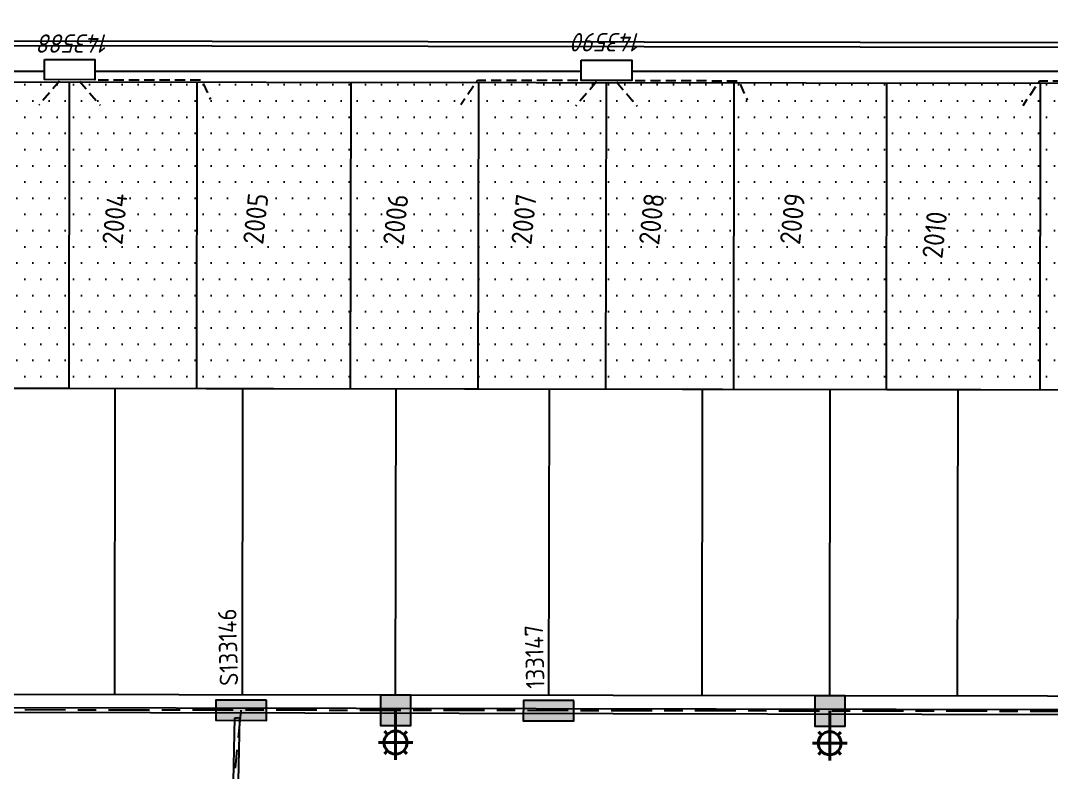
# Model space of a CAD drawing. Extents: x 294483 to 298733, y 6233899 to 6239242.
# Drawn here: x 296360.4 to 296461.3, y 6236407.4 to 6236481 of the extents above; entities that cross this region are included whole.
import ezdxf
from ezdxf.enums import TextEntityAlignment as Align

# ---------------------------------------------------------------- set-up
doc = ezdxf.new("R2010")
doc.units = 0
for name, pattern in [('Cable Exist UG', [8.2, 4, -1.2, 1.8, -1.2]), ('DASHED', [0.75, 0.5, -0.25]), ('Trench-Service', [1.5, 1, -0.5])]:
    doc.linetypes.add(name, pattern=pattern)
for name, color, linetype in [('_User_LV_Exist', 7, 'Continuous'), ('Duct_SP_EXT', 7, 'Continuous'), ('Equip_LV_EXT', 7, 'Continuous'), ('Equip_SP_SL_EXT', 7, 'Continuous'), ('Mains_LV_NEW_T84', 2, 'Continuous'), ('Notes', 7, 'Continuous'), ('Services_SP_NEW_UG', 2, 'Trench-Service'), ('SupportsUG_SP_LV_NEW', 2, 'Continuous'), ('SupportsUG_SP_LV_SL_EXT', 7, 'Continuous'), ('Trench_SP_NEW', 2, 'Continuous'), ('UG_Details_SP_MISC', 7, 'Continuous')]:
    doc.layers.add(name, color=color, linetype=linetype)
doc.layers.add('Cadastre Land Parcels_SP_EXT', color=9, linetype='Continuous', lineweight=5)
doc.styles.add('COLUMN_LABEL', font='arial.ttf')
doc.styles.add('iecARIAL', font='arial.ttf', dxfattribs={"height": 2})
doc.styles.add('ieISOCP', font='isocp.shx')
doc.styles.add('POLE_LABEL', font='arial.ttf')
doc.styles.get("Standard").update_dxf_attribs({"font": 'isocp.shx'})
doc.linetypes.add('Cable New UG', pattern='A,7,-0.25,["x",Standard,S=2,R=0,X=0.2,Y=-0.8],-2.1', length=9.35)

# ---------------------------------------------------------------- blocks, each defined once
blk = doc.blocks.new('PILLAR_NEW')
for tag, height, flags, p in [('ASSET_NUM', 2.5, 8, (2, 4)), ('STREET_CODE', 0.2, 9, (1.5, 2)), ('OWNED_BY', 0.2, 9, (1.5, 1.8))]:
    blk.add_attdef(tag, text='', height=height, dxfattribs=dict(flags=flags)).set_placement(p, align=Align.MIDDLE_LEFT)
blk.add_wipeout([(-2.47, 0.99), (2.47, 0.99), (2.47, -0.99), (-2.47, -0.99)])
at = {"lineweight": -3}
blk.add_lwpolyline([(-2.47, 0.99), (2.47, 0.99), (2.47, -0.99), (-2.47, -0.99)], close=True, dxfattribs=at)
for tag, flags, p in [('STATE', 9, (1.5, 1.2)), ('SUPPORT_TYPE', 9, (1.5, 1)), ('OPERATED_BY', 9, (1.5, 1.6)), ('MAINTAINED_BY', 9, (1.5, 1.4)), ('SUBURB', 9, (1.5, 0.2)), ('STREETNAME', 9, (1.5, 0)), ('USAGE', 9, (1.5, 0.8)), ('LEGEND', 9, (1.5, 0.6)), ('PARENT', 9, (1.5, 0.4)), ('Z', 1, (1.5, -0.6)), ('LOCATION', 9, (1.5, -0.2)), ('NOTES', 9, (1.5, -0.4))]:
    blk.add_attdef(tag, text='', height=0.2, dxfattribs=dict(flags=flags)).set_placement(p, align=Align.MIDDLE_LEFT)
blk = doc.blocks.new('*U152')
blk.add_hatch(color=256).paths.add_polyline_path([(-2.475, 0.99), (-2.475, -0.99), (2.475, -0.99), (2.475, 0.99)])
blk.add_lwpolyline([(-2.475, -0.99), (2.475, -0.99), (2.475, 0.99), (-2.475, 0.99)], close=True)
at = {"style": 'iecARIAL', "flags": 8}
blk.add_attdef('ASSET_NUM', (1.5, 3.5), '', height=2.5, dxfattribs=at)
for tag, p, flags in [('OWNED_BY', (0, -0.2), 9), ('STATE', (0, -0.4), 9), ('SUPPORT_TYPE', (0, -0.6), 9), ('USAGE', (0, -0.8), 9), ('LEGEND', (0, -1), 9), ('LOCATION', (0, -1.2), 9), ('STREETNAME', (0, -1.8), 9), ('SUBURB', (0, -2), 1), ('NOTES', (0, -1.4), 9), ('PARENT', (0, -1.6), 9)]:
    blk.add_attdef(tag, p, '', height=0.2, dxfattribs=dict(flags=flags))
blk = doc.blocks.new('COLUMN_EXT')
blk.add_hatch(color=256).paths.add_polyline_path([(-1.49, 1.48), (-1.49, -1.49), (1.48, -1.49), (1.48, 1.48)])
blk.add_lwpolyline([(-1.49, -1.49), (1.48, -1.49), (1.48, 1.48), (-1.49, 1.48)], close=True)
for tag, height, style, flags, p in [('ASSET_NUM', 2.5, 'COLUMN_LABEL', 8, (2, 2)), ('STRUCTURE_PLANT_NUMBER', 0.2, 'POLE_LABEL', 9, (1.81, 0.03)), ('STREET_CODE', 0.2, 'COLUMN_LABEL', 9, (1.81, -0.2))]:
    blk.add_attdef(tag, text='', height=height, dxfattribs=dict(style=style, flags=flags)).set_placement(p, align=Align.MIDDLE_LEFT)
at = {"flags": 9}
for tag, p in [('COLUMN_TYPE', (1.81, -0.4)), ('OWNED_BY', (1.81, -0.6)), ('STATE', (1.81, -0.8)), ('USAGE', (1.81, -1)), ('LEGEND', (1.81, -1.2)), ('LOCATION', (1.81, -1.4)), ('STREETNAME', (1.81, -1.6)), ('SUBURB', (1.81, -1.8)), ('NOTES', (1.81, -2))]:
    blk.add_attdef(tag, text='', height=0.2, dxfattribs=at).set_placement(p, align=Align.MIDDLE_LEFT)
at = {"flags": 1}
blk.add_attdef('Z', (1.81, -2.35), '', height=0.2, dxfattribs=at)
blk = doc.blocks.new('*U18')
at = {"lineweight": 40}
for p, q in [((2.17, 4.25), (4.74, 0.56)), ((3.82, 4.43), (3.72, 3.88)), ((1.43, 2.77), (1.98, 2.67)), ((1.61, 1.12), (5.3, 3.69)), ((0, 0), (2.23, 1.55)), ((5.49, 2.04), (4.93, 2.14)), ((3.09, 0.37), (3.19, 0.93))]:
    blk.add_line(p, q, dxfattribs=at)
blk.add_circle((3.46, 2.4), 1.5, dxfattribs=at)
at = {"style": 'iecARIAL', "flags": 8}
blk.add_attdef('ASSET_NUM', (1.5, 1.5), '', height=2.5, dxfattribs=at)
for tag, p, height, flags in [('CONSTRUCTED_VOLTAGE', (0.98, -0.65), 0.2, 9), ('CONTROL_TYPE', (0.98, -0.85), 0.2, 9), ('LANTERN_PURPOSE', (0.98, -1.05), 0.2, 9), ('LANTERN_TYPE', (0.98, -1.25), 0.2, 9), ('NO_PHASES', (0.98, -1.45), 0.2, 9), ('LNUMBER', (2.18, -3.25), 2.5, 8), ('STATE', (0.98, -2.25), 0.2, 9), ('OPERATING_VOLTAGE', (0.98, -1.65), 0.2, 9), ('ORIENTATION', (0.98, -1.85), 0.2, 9), ('OWNED_BY', (0.98, -2.05), 0.2, 9), ('USAGE', (0.98, -2.45), 0.2, 9), ('CEXIST', (0.98, -2.65), 0.2, 9), ('CNEW', (0.98, -2.85), 0.2, 9), ('CNUMBER', (0.98, -3.05), 0.2, 9), ('CREMOVE', (0.98, -3.25), 0.2, 9), ('CREPLACE', (0.98, -3.45), 0.2, 9), ('LKINGHEIGHT', (0.98, -3.65), 0.2, 9), ('LBRACKET', (0.98, -3.85), 0.2, 9), ('LBRACKETVOCAB', (0.98, -4.05), 0.2, 9), ('LCATEGORY', (0.98, -4.25), 0.2, 9), ('LCHARGE1', (0.98, -4.45), 0.2, 9), ('LCHARGE1PERCENT', (0.98, -4.65), 0.2, 9), ('LCHARGE2', (0.98, -4.85), 0.2, 9), ('LCHARGE2PERCENT', (0.98, -5.05), 0.2, 9), ('LCHARGE3', (0.98, -5.25), 0.2, 9), ('LCHARGE3PERCENT', (0.98, -5.45), 0.2, 9), ('LEXIST', (0.98, -5.65), 0.2, 9), ('LLAMP', (0.98, -5.85), 0.2, 9), ('LLAMPVOCAB', (0.98, -6.05), 0.2, 9), ('LMAST', (0.98, -6.25), 0.2, 9), ('LMASTVOCAB', (0.98, -6.45), 0.2, 9), ('LNEW', (0.98, -6.65), 0.2, 9), ('LANTNUMBER', (0.98, -6.85), 0.2, 9), ('LOUTREACH', (0.98, -7.25), 0.2, 9), ('LOUTREACHVOCAB', (0.98, -7.45), 0.2, 9), ('LRATECODE', (0.98, -7.65), 0.2, 9), ('LREMOVE', (0.98, -7.85), 0.2, 9), ('LREPLACE', (0.98, -8.05), 0.2, 9), ('LTYPE', (0.98, -8.25), 0.2, 9), ('STREETNAME', (0.98, -9.25), 0.2, 9), ('SUBURB', (0.98, -9.45), 0.2, 1), ('LTYPEVOCAB', (0.98, -8.45), 0.2, 9), ('LEGEND', (0.98, -8.65), 0.2, 9), ('LOCATION', (0.98, -8.85), 0.2, 9), ('NOTES', (0.98, -9.05), 0.2, 9)]:
    blk.add_attdef(tag, p, '', height=height, dxfattribs=dict(flags=flags))

msp = doc.modelspace()

# ---------------------------------------------------------------- hatches: boundary and pattern name
at = {"layer": 'Notes'}
h = msp.add_hatch(dxfattribs=at)
h.set_pattern_fill('DOTS', color=256)
h.paths.add_polyline_path([(296365.23331, 6236474.97592), (296355.10048, 6236474.99089), (296350.96629, 6236474.89795), (296353.30563, 6236444.99356), (296365.18899, 6236444.97601)])
h = msp.add_hatch(dxfattribs=at)
h.set_pattern_fill('DOTS', color=256)
h.paths.add_polyline_path([(296377.73329, 6236474.95746), (296365.23331, 6236474.97592), (296365.18899, 6236444.97601), (296377.68898, 6236444.95754)])
h = msp.add_hatch(dxfattribs=at)
h.set_pattern_fill('DOTS', color=256)
h.paths.add_polyline_path([(296392.78328, 6236474.93524), (296377.73329, 6236474.95746), (296377.68898, 6236444.95754), (296392.73896, 6236444.93531)])
h = msp.add_hatch(dxfattribs=at)
h.set_pattern_fill('DOTS', color=256)
h.paths.add_polyline_path([(296405.28326, 6236474.91678), (296392.78328, 6236474.93524), (296392.73896, 6236444.93531), (296405.23895, 6236444.91685)])
h = msp.add_hatch(dxfattribs=at)
h.set_pattern_fill('DOTS', color=256)
h.paths.add_polyline_path([(296417.78325, 6236474.89832), (296405.28326, 6236474.91678), (296405.23895, 6236444.91685), (296417.73893, 6236444.89838)])
h = msp.add_hatch(dxfattribs=at)
h.set_pattern_fill('DOTS', color=256)
h.paths.add_polyline_path([(296430.28323, 6236474.87986), (296417.78325, 6236474.89832), (296417.73893, 6236444.89838), (296430.23892, 6236444.87992)])
h = msp.add_hatch(dxfattribs=at)
h.set_pattern_fill('DOTS', color=256)
h.paths.add_polyline_path([(296445.23322, 6236474.85778), (296430.28323, 6236474.87986), (296430.23892, 6236444.87992), (296445.1889, 6236444.85784)])
h = msp.add_hatch(dxfattribs=at)
h.set_pattern_fill('DOTS', color=256)
h.paths.add_polyline_path([(296460.2832, 6236474.83556), (296445.23322, 6236474.85778), (296445.1889, 6236444.85784), (296460.23889, 6236444.83561)])
h.paths.add_polyline_path([(296450.81358, 6236457.47579), (296451.07704, 6236459.91288), (296449.83662, 6236460.04697), (296449.57316, 6236457.60988)], flags=24)
h = msp.add_hatch(dxfattribs=at)
h.set_pattern_fill('DOTS', color=256)
h.paths.add_polyline_path([(296472.78319, 6236474.8171), (296460.2832, 6236474.83556), (296460.23889, 6236444.83561), (296472.73887, 6236444.81714)])
h.paths.add_polyline_path([(296464.82928, 6236457.79173), (296465.07386, 6236460.05416), (296463.83343, 6236460.18825), (296463.58886, 6236457.92583)], flags=24)

# ---------------------------------------------------------------- linework, layer by layer
at = {"layer": '_User_LV_Exist', "color": 7, "linetype": 'Cable Exist UG', "flags": 128}
msp.add_lwpolyline([(296479.65188, 6236413.3069), (296369.652, 6236413.46938), (296354.65319, 6236413.47926), (296348.11488, 6236413.50134), (296339.2994, 6236414.42532), (296330.9313, 6236417.10901), (296323.54225, 6236426.69062), (296323.53468, 6236430.24299), (296323.58651, 6236434.68951), (296321.94722, 6236434.70865), (296322.03285, 6236426.86769), (296327.65703, 6236419.0238), (296327.50516, 6236397.05708), (296317.08573, 6236391.10907), (296318.4625, 6236356.49884), (296321.82401, 6236356.19945)], dxfattribs=at)
msp.add_lwpolyline([(296371.81547, 6236353.1299), (296363.48508, 6236353.96897), (296364.14948, 6236360.56525), (296384.25539, 6236359.27323, 0.801693562), (296385.99075, 6236359.22029), (296387.92532, 6236359.07302, 1.02556769), (296388.99478, 6236358.93952), (296390.08815, 6236358.88573), (296392.10898, 6236386.31171), (296380.7429, 6236400.09019), (296382.02921, 6236413.4511)], format="xyb", dxfattribs=at)
at = {"layer": 'Cadastre Land Parcels_SP_EXT'}
for p, q in [((296355.10048, 6236474.99089), (296503.69722, 6236474.77144)), ((296365.18899, 6236444.97601), (296365.23331, 6236474.97597)), ((296377.68898, 6236444.95754), (296377.73329, 6236474.95751)), ((296392.73896, 6236444.93531), (296392.78328, 6236474.93528)), ((296405.23895, 6236444.91685), (296405.28326, 6236474.91681)), ((296417.73893, 6236444.89838), (296417.78325, 6236474.89835)), ((296430.23892, 6236444.87992), (296430.28323, 6236474.87989)), ((296445.1889, 6236444.85784), (296445.23322, 6236474.8578)), ((296460.23889, 6236444.83561), (296460.2832, 6236474.83557))]:
    msp.add_line(p, q, dxfattribs=at)
at = {"layer": 'Duct_SP_EXT'}
for p, q in [((296381.14649, 6236399.56641), (296381.4103, 6236412.69798)), ((296381.4103, 6236412.69798), (296381.65025, 6236412.69315)), ((296381.62639, 6236399.55677), (296381.89021, 6236412.68833)), ((296381.89021, 6236412.68833), (296381.65025, 6236412.69315))]:
    msp.add_line(p, q, dxfattribs=at)
at = {"layer": 'Mains_LV_NEW_T84', "color": 170, "linetype": 'Cable New UG', "ltscale": 0.75}
msp.add_lwpolyline([(296370.17913, 6236337.21889), (296366.11407, 6236337.7693), (296365.55426, 6236332.66341), (296385.17753, 6236330.33357), (296389.17805, 6236364.45746), (296389.68521, 6236372.36797), (296390.76282, 6236385.67192), (296376.57041, 6236401.37319), (296373.65922, 6236402.27575), (296352.37901, 6236402.6826), (296337.8431, 6236400.84039), (296325.40878, 6236399.49537), (296326.20489, 6236418.83913), (296320.00142, 6236426.61566), (296319.52919, 6236436.20036), (296322.69631, 6236438.98913), (296321.09624, 6236455.68155), (296320.28563, 6236466.03867), (296326.36477, 6236473.29671), (296350.97147, 6236476.0143), (296350.97147, 6236476.0143), (296472.78496, 6236476.0171), (296482.22574, 6236476.11016), (296482.10231, 6236487.30337)], dxfattribs=at)
at = {"layer": 'Notes', "color": 254, "true_color": 0xd1d1d1}
for p, q in [((296501.00383, 6236478.72544), (296355.24223, 6236478.94078)), ((296501.00317, 6236478.27544), (296355.24157, 6236478.49078))]:
    msp.add_line(p, q, dxfattribs=at)
at = {"layer": 'Notes'}
for p, q in [((296377.68898, 6236444.95754), (296377.73329, 6236474.95751)), ((296392.73896, 6236444.93531), (296392.78328, 6236474.93528)), ((296405.23895, 6236444.91685), (296405.28326, 6236474.91681)), ((296430.23892, 6236444.87992), (296430.28323, 6236474.87989)), ((296445.1889, 6236444.85784), (296445.23322, 6236474.8578)), ((296460.23889, 6236444.83561), (296460.2832, 6236474.83557)), ((296369.65422, 6236414.96938), (296369.69853, 6236444.96935)), ((296382.1542, 6236414.95091), (296382.19852, 6236444.95088)), ((296397.15419, 6236414.92876), (296397.1985, 6236444.92872)), ((296412.15417, 6236414.9066), (296412.19848, 6236444.90657)), ((296427.15415, 6236414.88444), (296427.19847, 6236444.88441)), ((296439.65414, 6236414.86598), (296439.69845, 6236444.86595)), ((296452.15413, 6236414.84751), (296452.19844, 6236444.84748))]:
    msp.add_line(p, q, dxfattribs=at)
at = {"layer": 'Notes', "flags": 128}
for points in [[(296323.34746, 6236443.36323), (296353.30563, 6236444.99356), (296365.18899, 6236444.97601), (296485.23886, 6236444.79868), (296510.45349, 6236444.76143)], [(296353.30563, 6236444.99356), (296479.69841, 6236444.80686)], [(296503.47678, 6236414.7717), (296354.65423, 6236414.99153)]]:
    msp.add_lwpolyline(points, dxfattribs=at)
at = {"layer": 'Services_SP_NEW_UG', "flags": 128}
for points in [[(296365.23809, 6236476.17594), (296362.23293, 6236472.68037)], [(296365.23809, 6236476.17594), (296368.23292, 6236472.67151)], [(296365.23809, 6236476.17594), (296367.71163, 6236475.18228), (296367.71161, 6236475.17228), (296378.14668, 6236475.15955), (296379.02273, 6236473.26626)], [(296417.78803, 6236476.09831), (296415.31158, 6236475.11197), (296415.31156, 6236475.10197), (296405.16589, 6236475.11696), (296403.53311, 6236472.71603)], [(296417.78803, 6236476.09831), (296414.78287, 6236472.60275)], [(296417.78803, 6236476.09831), (296420.78286, 6236472.59389)], [(296417.78803, 6236476.09831), (296420.26157, 6236475.10466), (296420.26155, 6236475.09466), (296430.69662, 6236475.08193), (296431.57267, 6236473.18864)], [(296472.78496, 6236476.0171), (296470.3085, 6236475.03075), (296470.30849, 6236475.02075), (296460.16282, 6236475.03574), (296458.53003, 6236472.63481)]]:
    msp.add_lwpolyline(points, dxfattribs=at)
at = {"layer": 'Trench_SP_NEW', "color": 160, "linetype": 'DASHED', "ltscale": 5, "flags": 128}
msp.add_lwpolyline([(296320.28563, 6236466.03867), (296326.36477, 6236473.29671), (296350.97147, 6236476.0143), (296350.97147, 6236476.0143), (296480.7113, 6236476.01213)], dxfattribs=at)
at = {"layer": 'UG_Details_SP_MISC', "ltscale": 0.5}
for p, q in [((296354.41663, 6236413.73223), (296504.19882, 6236413.43447)), ((296354.41568, 6236413.25223), (296504.35884, 6236412.95415))]:
    msp.add_line(p, q, dxfattribs=at)

# ---------------------------------------------------------------- block references
at = {"layer": 'Equip_LV_EXT'}
ref = msp.add_blockref('*U152', (296382.02921, 6236413.4511), dxfattribs=dict(at, rotation=179.9153667020584))
ref.add_attrib('ASSET_NUM', 'S133146', dxfattribs={"layer": '0', "height": 1.8, "rotation": 91.4625613}).set_placement((296380.7458, 6236419.62266), align=Align.MIDDLE_CENTER)
ref = msp.add_blockref('*U152', (296412.12454, 6236413.40664), dxfattribs=dict(at, rotation=179.9153667020584))
ref.add_attrib('ASSET_NUM', '133147', dxfattribs={"layer": '0', "height": 1.8, "rotation": 91.4625613}).set_placement((296410.75209, 6236418.68041), align=Align.MIDDLE_CENTER)
at = {"layer": 'Equip_SP_SL_EXT', "xscale": 0.7500000000000001, "yscale": 0.7500000000000001, "zscale": 0.7500000000000001, "rotation": 235.0747651094178}
for p in [(296397.15199, 6236413.44376), (296439.65195, 6236413.38098)]:
    msp.add_blockref('*U18', p, dxfattribs=at)
at = {"layer": 'SupportsUG_SP_LV_SL_EXT', "rotation": 179.9153667351321}
for p in [(296397.15199, 6236413.44376), (296439.65195, 6236413.38098)]:
    msp.add_blockref('COLUMN_EXT', p, dxfattribs=at)

# ---------------------------------------------------------------- texts
at = {"layer": 'Notes', "linetype": 'Continuous', "lineweight": 25, "style": 'ieISOCP'}
for s, p in [('2004', (296370.385, 6236458.94478)), ('2005', (296384.17927, 6236458.98051)), ('2006', (296397.88497, 6236458.90415)), ('2007', (296410.42924, 6236458.94173)), ('2008', (296422.92922, 6236458.92327)), ('2009', (296436.72349, 6236458.959)), ('2010', (296450.66063, 6236457.59181))]:
    msp.add_text(s, height=2, rotation=83.83, dxfattribs=at).set_placement(p)

# ---------------------------------------------------------------- next in the draw order: block references
at = {"layer": 'SupportsUG_SP_LV_NEW'}
ref = msp.add_blockref('PILLAR_NEW', (296365.23809, 6236476.17594), dxfattribs=dict(at, rotation=359.9153666939516))
ref.add_attrib('ASSET_NUM', '143588', dxfattribs={"height": 1.8, "rotation": 180, "oblique": 15}).set_placement((296365.74077, 6236478.72317), align=Align.MIDDLE_CENTER)
ref = msp.add_blockref('PILLAR_NEW', (296417.78803, 6236476.09831), dxfattribs=dict(at, rotation=359.9153666939516))
ref.add_attrib('ASSET_NUM', '143590', dxfattribs={"height": 1.8, "rotation": 180, "oblique": 15}).set_placement((296417.91837, 6236478.84819), align=Align.MIDDLE_CENTER)

# ---------------------------------------------------------------- next in the draw order: linework, layer by layer
at = {"layer": 'Notes'}
for p, q in [((296355.10048, 6236474.99089), (296503.69722, 6236474.77144)), ((296365.18899, 6236444.97601), (296365.23331, 6236474.97597)), ((296417.73893, 6236444.89838), (296417.78325, 6236474.89835))]:
    msp.add_line(p, q, dxfattribs=at)

doc.saveas('drawing.dxf')
